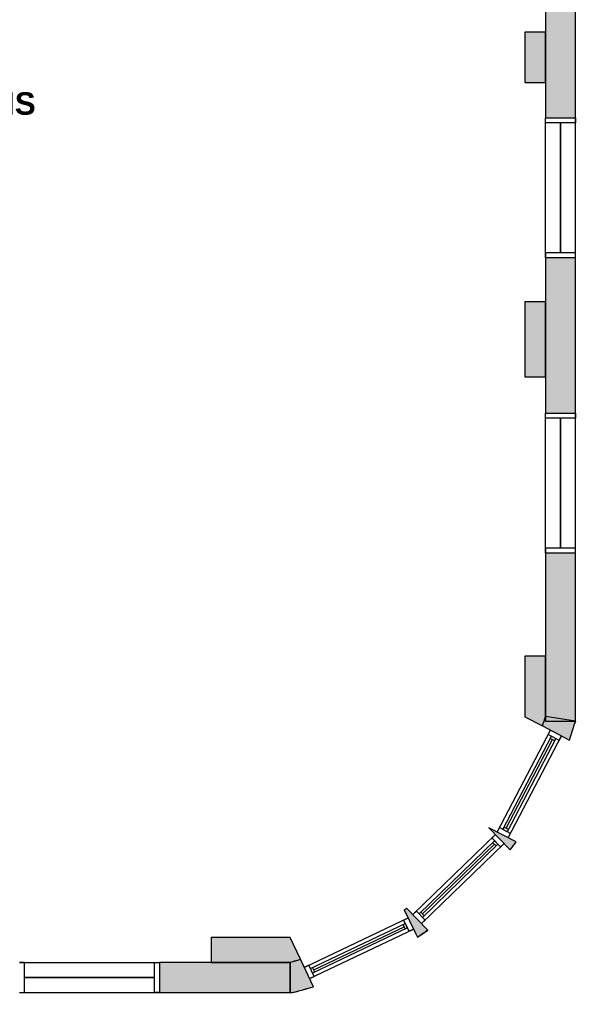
# Model space of a CAD drawing. Header units: inches. Extents: x 920 to 3279, y -557 to 1354.
# Drawn here: x 3056.6 to 3278.8, y 72 to 461.2 of the extents above; entities that cross this region are included whole.
import ezdxf

# ---------------------------------------------------------------- set-up
doc = ezdxf.new("R2010")
doc.units = ezdxf.units.IN
doc.header["$MEASUREMENT"] = 0
for name, color, linetype, lineweight in [('1600 K ST 6th Floor-Clean-REVISED_dwg', 8, 'Continuous', 9), ('A-AREA-IDEN', 2, 'Continuous', 9), ('A-COLS', 52, 'Continuous', 13), ('A-Glaz-Exst', 7, 'Continuous', 9), ('A-WALL', 113, 'Continuous', 13), ('A-Wall-Exst', 7, 'Continuous', 9), ('A-WALL-PATT', 111, 'Continuous', 13)]:
    doc.layers.add(name, color=color, linetype=linetype, lineweight=lineweight)
doc.styles.add('Swis721 Lt BT_B', font='', dxfattribs={"height": 9})
doc.styles.get('Swis721 Lt BT_B').set_extended_font_data('Swis721 Lt BT', bold=True)

# ---------------------------------------------------------------- blocks, each defined once
blk = doc.blocks.new('perimeter columns - perimeter columns-7228800-Level XX  CONSTRUCTION')
at = {"layer": 'A-COLS', "lineweight": 9}
h = blk.add_hatch(color=7, dxfattribs=at)
h.paths.add_polyline_path([(12, 84), (59, 84), (59, 94), (12, 94)], flags=0)
h.paths.add_polyline_path([(573.1, 84), (629, 84), (629, 94), (571, 94), (571, 84)], flags=0)
h.paths.add_polyline_path([(743.95, 84), (743.95, 94), (685, 94), (685, 84)], flags=0)
h.paths.add_polyline_path([(173, 84), (173, 94), (115, 94), (115, 84)], flags=0)
h.paths.add_polyline_path([(1390.51, 84), (1421.51, 84), (1426.24, 85.3), (1422.09, 94), (1390.51, 94)], flags=0)
h.paths.add_polyline_path([(229, 84), (287, 84), (287, 94), (229, 94)], flags=0)
h.paths.add_polyline_path([(953.95, 84), (953.95, 94), (931.95, 94), (931.95, 84), (953.33, 84)], flags=0)
h.paths.add_polyline_path([(457, 84), (515, 84), (515, 94), (457, 94)], flags=0)
h.paths.add_polyline_path([(343, 84), (401, 84), (401, 94), (343, 94)], flags=0)
h.paths.add_polyline_path([(1079.95, 84), (1079.95, 94), (1056.95, 94), (1056.95, 84)], flags=0)
h.paths.add_polyline_path([(1159.95, 84), (1184.95, 84), (1184.95, 94), (1159.95, 94)], flags=0)
h.paths.add_polyline_path([(1287.95, 84), (1305.95, 84), (1305.95, 94), (1287.95, 94)], flags=0)
h.paths.add_polyline_path([(838.95, 84), (838.95, 94), (819.95, 94), (819.95, 84), (838.33, 84)], flags=0)
h.paths.add_polyline_path([(1523.01, 178.61), (1524.2, 182.34), (1524.2, 206.47), (1515.95, 206.47), (1515.95, 182.29), (1519.44, 180.47)], flags=0)
h.paths.add_polyline_path([(1524.2, 318.22), (1524.2, 348.22), (1515.95, 348.22), (1515.95, 318.22)], flags=0)
h.paths.add_polyline_path([(1524.2, 436.04), (1524.2, 456.04), (1515.95, 456.04), (1515.95, 436.04)], flags=0)
h.paths.add_polyline_path([(1524.2, 551.04), (1524.2, 569.54), (1515.95, 569.54), (1515.95, 551.04)], flags=0)
h.paths.add_polyline_path([(1515.95, 680.5), (1524.2, 680.5), (1524.2, 704.5), (1515.95, 704.5)], flags=0)
h.paths.add_polyline_path([(722.81, 696.5), (739.8, 696.5), (739.8, 704.5), (722.81, 704.5)], flags=0)
h.paths.add_polyline_path([(946.41, 696.5), (952.2, 696.5), (952.2, 704.5), (932.2, 704.5), (932.2, 696.5)], flags=0)
h.paths.add_polyline_path([(833.7, 696.5), (833.7, 704.5), (815.2, 704.5), (815.2, 696.5)], flags=0)
h.paths.add_polyline_path([(574.9, 696.5), (574.9, 704.5), (560.9, 704.5), (560.9, 769.75), (547.9, 769.75), (547.9, 696.5), (573.1, 696.5)], flags=0)
h.paths.add_polyline_path([(1270.45, 696.5), (1301.45, 696.5), (1301.45, 704.5), (1270.45, 704.5)], flags=0)
h.paths.add_polyline_path([(1385.45, 696.5), (1410.45, 696.5), (1410.45, 704.5), (1385.45, 704.5)], flags=0)
h.paths.add_polyline_path([(1179.83, 696.5), (1182.95, 696.5), (1182.95, 704.5), (1159.7, 704.5), (1159.7, 696.5), (1174.08, 696.5)], flags=0)
h.paths.add_polyline_path([(1049.7, 696.5), (1075.7, 696.5), (1075.7, 704.5), (1049.7, 704.5)], flags=0)
at = {"layer": 'A-COLS', "color": 8, "lineweight": 20}
for p, q in [((1524.2, 456.04), (1515.95, 456.04)), ((1515.95, 456.04), (1515.95, 436.04)), ((1524.2, 436.04), (1524.2, 456.04)), ((1515.95, 436.04), (1524.2, 436.04)), ((1524.2, 348.22), (1515.95, 348.22)), ((1515.95, 348.22), (1515.95, 318.22)), ((1524.2, 318.22), (1524.2, 348.22)), ((1515.95, 318.22), (1524.2, 318.22)), ((1524.2, 206.47), (1515.95, 206.47)), ((1515.95, 206.47), (1515.95, 182.29)), ((1524.2, 182.34), (1524.2, 206.47)), ((1515.95, 182.29), (1523.01, 178.61)), ((1422.09, 94), (1390.51, 94)), ((1390.51, 94), (1390.51, 84)), ((1426.24, 85.3), (1422.09, 94)), ((1390.51, 84), (1421.51, 84))]:
    blk.add_line(p, q, dxfattribs=at)
for start, end in [(341.5443, 343.0933), (284.4307, 286.3662)]:
    blk.add_arc((1385.34, 224.55), 145.13, start, end, dxfattribs=at)
blk = doc.blocks.new('SMALL PIECES - SMALL PIECES-7432454-Level XX  CONSTRUCTION')
at = {"layer": 'A-WALL', "lineweight": 9}
h = blk.add_hatch(color=7, dxfattribs=at)
h.paths.add_polyline_path([(1422.19, 72), (1423, 72), (1427.25, 73.11), (1431.46, 74.34), (1426.24, 85.3), (1422.19, 84.18), (1422.19, 73.11)], flags=0)
h.paths.add_polyline_path([(1472.99, 94.13), (1477.13, 97.01), (1468.67, 105.73), (1467.76, 105.09), (1472.2, 95.77)], flags=0)
h.paths.add_polyline_path([(1510.13, 129.06), (1512.48, 132.21), (1501.5, 137.94)], flags=0)
h.paths.add_polyline_path([(1533.77, 172.99), (1534.9, 176.36), (1536.2, 180.6), (1524.2, 180.6), (1524.18, 182.29), (1523.01, 178.61), (1527.32, 176.36)], flags=0)
at = {"layer": 'A-WALL', "color": 8, "lineweight": 20}
for p, q in [((1536.2, 180.6), (1524.2, 182.34)), ((1535.95, 179.75), (1536.2, 180.6)), ((1523.01, 178.61), (1533.77, 172.99)), ((1512.48, 132.21), (1501.5, 137.94)), ((1501.5, 137.94), (1510.13, 129.06)), ((1467.76, 105.09), (1472.2, 95.77)), ((1477.13, 97.01), (1468.67, 105.73)), ((1472.2, 95.77), (1472.99, 94.13)), ((1472.99, 94.13), (1477.13, 97.01)), ((1422.19, 84.18), (1422.19, 72)), ((1431.46, 74.34), (1426.24, 85.3)), ((1422.19, 72), (1423, 72))]:
    blk.add_line(p, q, dxfattribs=at)
for radius, start, end in [(145.13, 341.5443, 343.0933), (157.13, 340.8427, 343.4347), (157.13, 322.5753, 324.0087), (145.13, 304.6035, 305.0397), (145.13, 284.7083, 286.3662), (157.13, 283.8659, 287.0679)]:
    blk.add_arc((1385.34, 224.55), radius, start, end, dxfattribs=at)
blk = doc.blocks.new('1600 K ST 6th Floor-Clean-REVISED_dwg-7023626-Level XX  CONSTRUCTION')
at = {"layer": 'A-Glaz-Exst'}
for p, q in [((1524.2, 419.8), (1524.2, 421.8)), ((1524.2, 365.8), (1524.2, 421.8)), ((1536.2, 365.8), (1536.2, 421.8)), ((1524.2, 367.8), (1524.2, 365.8)), ((1524.2, 301.68), (1524.2, 303.68)), ((1524.2, 247.68), (1524.2, 303.68)), ((1536.2, 247.68), (1536.2, 303.68)), ((1524.2, 249.68), (1524.2, 247.68)), ((1504.88, 136.18), (1526.18, 176.95)), ((1525.25, 175.18), (1526.18, 176.95)), ((1508.49, 137.68), (1527, 173.14)), ((1509.31, 133.86), (1530.61, 174.64)), ((1527.89, 172.67), (1526.12, 173.6)), ((1505.81, 137.95), (1504.88, 136.18)), ((1509.37, 137.22), (1507.6, 138.14)), ((1471.16, 103.16), (1504.16, 135.21)), ((1502.72, 133.81), (1504.16, 135.21)), ((1474.64, 99.57), (1507.64, 131.62)), ((1475.05, 103.46), (1503.75, 131.32)), ((1504.44, 130.61), (1503.05, 132.04)), ((1427.77, 82.08), (1469.3, 101.87)), ((1467.49, 101.01), (1469.3, 101.87)), ((1472.59, 104.55), (1471.16, 103.16)), ((1475.75, 102.74), (1474.35, 104.18)), ((1429.93, 77.56), (1471.45, 97.35)), ((1431.56, 81.11), (1467.67, 98.32)), ((1468.1, 97.42), (1467.24, 99.22)), ((1315.95, 84), (1313.95, 84)), ((1313.95, 84), (1369.95, 84)), ((1367.95, 84), (1369.95, 84)), ((1429.58, 82.94), (1427.77, 82.08)), ((1431.99, 80.21), (1431.13, 82.01)), ((1313.95, 72), (1369.95, 72))]:
    blk.add_line(p, q, dxfattribs=at)
at = {"layer": 'A-Glaz-Exst', "flags": 128}
for points in [[(1536.2, 421.8), (1536.2, 419.8), (1524.2, 419.8)], [(1530.2, 419.8), (1530.2, 419.8), (1530.2, 367.8), (1530.2, 367.8), (1530.2, 419.8), (1530.2, 419.8), (1530.2, 367.8), (1530.2, 367.8)], [(1536.2, 365.8), (1536.2, 367.8), (1524.2, 367.8)], [(1536.2, 303.68), (1536.2, 301.68), (1524.2, 301.68)], [(1530.2, 249.68), (1530.2, 249.68), (1530.2, 301.68)], [(1530.2, 301.68), (1530.2, 249.68), (1530.2, 249.68), (1530.2, 301.68)], [(1536.2, 247.68), (1536.2, 249.68), (1524.2, 249.68)], [(1530.61, 174.64), (1529.68, 172.87), (1525.25, 175.18)], [(1509.31, 133.86), (1510.24, 135.64), (1505.81, 137.95)], [(1507.64, 131.62), (1506.21, 130.23), (1502.72, 133.81)], [(1474.64, 99.57), (1476.08, 100.97), (1472.59, 104.55)], [(1471.45, 97.35), (1469.64, 96.49), (1467.49, 101.01)], [(1313.95, 72), (1315.95, 72), (1315.95, 84)], [(1369.95, 72), (1367.95, 72), (1367.95, 84)], [(1429.93, 77.56), (1431.73, 78.42), (1429.58, 82.94)], [(1315.95, 78), (1315.95, 78), (1367.95, 78), (1367.95, 78), (1315.95, 78), (1315.96, 78), (1367.95, 78)]]:
    blk.add_lwpolyline(points, dxfattribs=at)
for points in [[(1508.91, 136.33), (1507.14, 137.26), (1526.58, 174.49), (1528.35, 173.56)], [(1475.03, 102.04), (1473.64, 103.48), (1503.77, 132.74), (1505.16, 131.3)], [(1431.09, 79.78), (1430.23, 81.58), (1468.14, 99.65), (1469, 97.85)]]:
    blk.add_lwpolyline(points, close=True, dxfattribs=at)
at = {"layer": 'A-Wall-Exst'}
for p, q in [((1535.95, 179.75), (1536.2, 180.59)), ((1423.01, 72), (1423.73, 72.18))]:
    blk.add_line(p, q, dxfattribs=at)
for start, end in [(303.9018, 305.7413), (285.532, 287.0679), (284.1399, 285.0246)]:
    blk.add_arc((1385.34, 224.55), 157.13, start, end, dxfattribs=at)
at = {"layer": 'A-WALL-PATT', "color": 7, "lineweight": 9}
for p, q in [((1536.2, 180.59), (1535.95, 179.75)), ((1423.73, 72.18), (1424.24, 72.32))]:
    blk.add_line(p, q, dxfattribs=at)

msp = doc.modelspace()

# ---------------------------------------------------------------- hatches: boundary and pattern name
at = {"layer": 'A-WALL-PATT', "lineweight": 9}
for points in [[(3266.81, 421.8), (3278.81, 421.8), (3278.81, 483), (3266.81, 483), (3266.81, 424.1)], [(3278.81, 303.68), (3278.81, 365.8), (3266.81, 365.8), (3266.81, 303.68)], [(3278.81, 180.6), (3278.81, 247.68), (3266.81, 247.68), (3266.81, 180.6)], [(3164.8, 72), (3164.8, 84), (3112.56, 84), (3112.56, 72)]]:
    msp.add_hatch(color=7, dxfattribs=at).paths.add_polyline_path(points, flags=0)

# ---------------------------------------------------------------- linework, layer by layer
at = {"layer": 'A-WALL', "color": 8, "lineweight": 20}
for p, q in [((3266.81, 483), (3266.81, 421.8)), ((3278.81, 421.8), (3278.81, 483)), ((3266.81, 421.8), (3278.81, 421.8)), ((3266.81, 365.8), (3266.81, 303.68)), ((3278.81, 365.8), (3266.81, 365.8)), ((3278.81, 303.68), (3278.81, 365.8)), ((3266.81, 303.68), (3278.81, 303.68)), ((3266.81, 247.68), (3266.81, 180.6)), ((3278.81, 247.68), (3266.81, 247.68)), ((3278.81, 180.6), (3278.81, 247.68)), ((3266.81, 180.6), (3278.81, 180.6)), ((3164.8, 84), (3112.56, 84)), ((3112.56, 84), (3112.56, 72)), ((3164.8, 72), (3164.8, 84)), ((3112.56, 72), (3164.8, 72))]:
    msp.add_line(p, q, dxfattribs=at)

# ---------------------------------------------------------------- block references
at = {"layer": '1600 K ST 6th Floor-Clean-REVISED_dwg', "color": 7}
msp.add_blockref('1600 K ST 6th Floor-Clean-REVISED_dwg-7023626-Level XX  CONSTRUCTION', (1742.61, 0), dxfattribs=at)
at = {"layer": 'A-COLS', "lineweight": 9}
msp.add_blockref('perimeter columns - perimeter columns-7228800-Level XX  CONSTRUCTION', (1742.61, 0), dxfattribs=at)
at = {"layer": 'A-WALL', "lineweight": 9}
msp.add_blockref('SMALL PIECES - SMALL PIECES-7432454-Level XX  CONSTRUCTION', (1742.61, 0), dxfattribs=at)

# ---------------------------------------------------------------- texts
at = {"layer": 'A-AREA-IDEN', "insert": (2959.69, 432.08), "char_height": 9, "width": 119.685, "attachment_point": 1, "style": 'Swis721 Lt BT_B'}
msp.add_mtext('WORKSTATIONS', dxfattribs=at)

doc.saveas('drawing.dxf')
